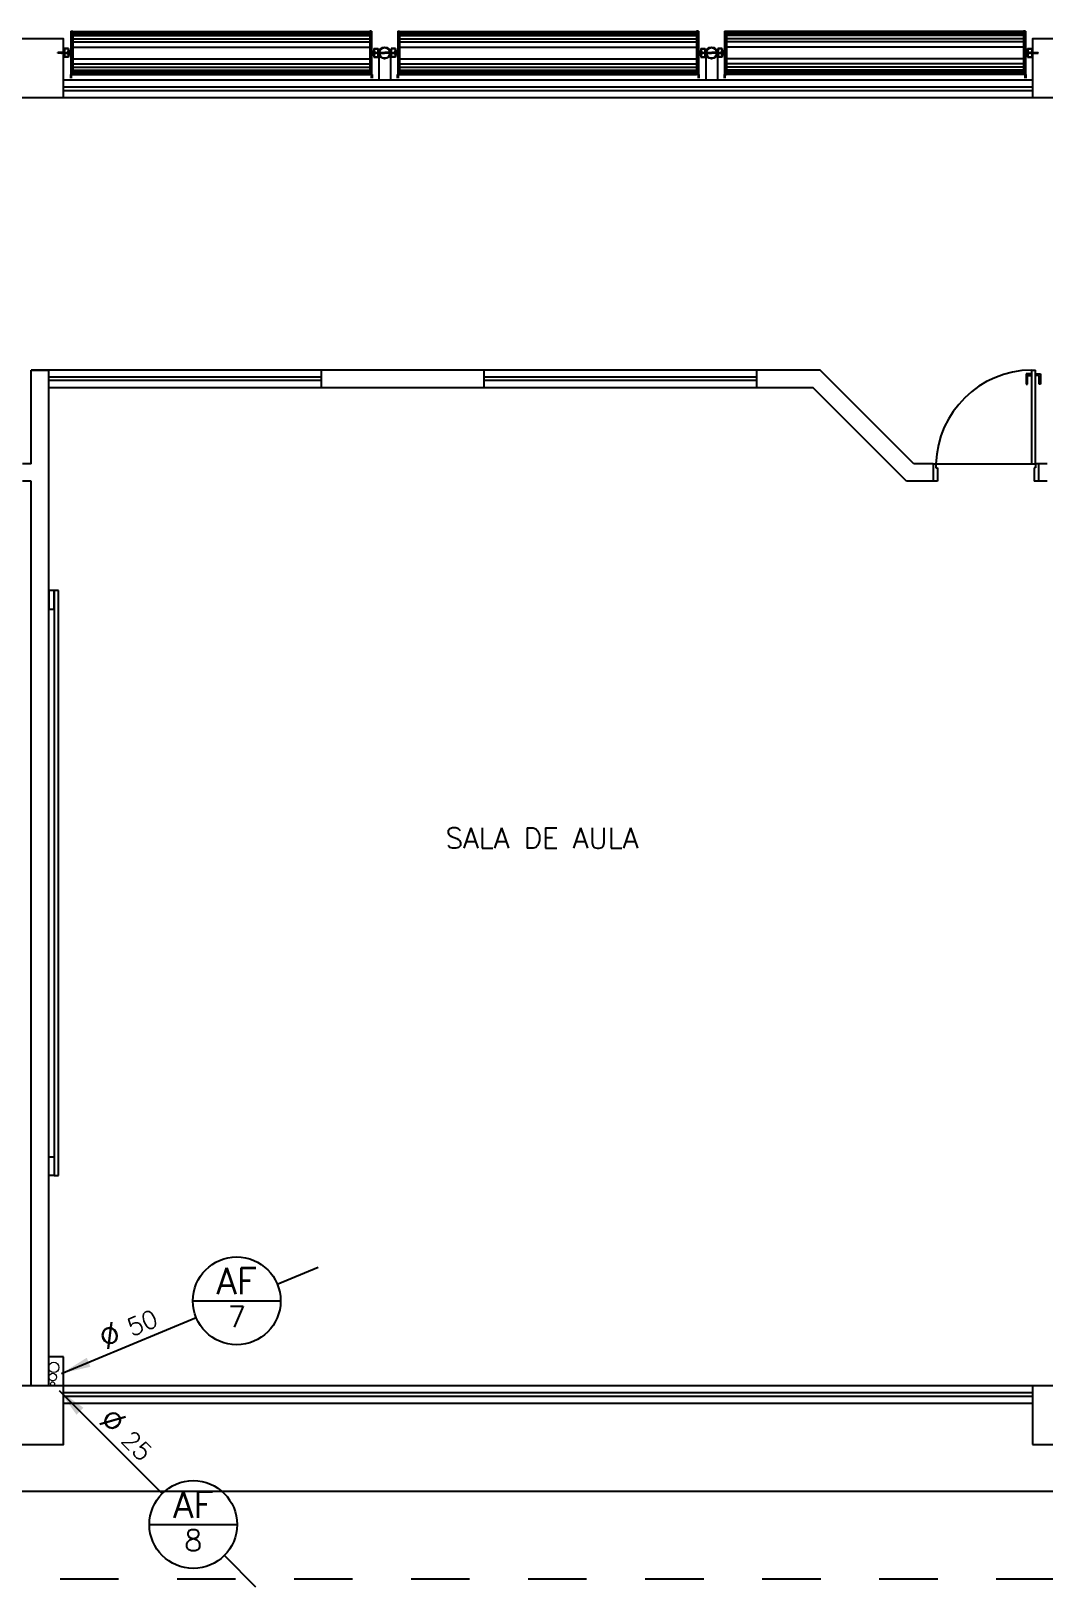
# Model space of a CAD drawing. Header units: millimetres. Extents: x -2485 to 3289, y -257 to 1952.
# Drawn here: x 5.351 to 7.082, y 36.201 to 38.86 of the extents above; entities that cross this region are included whole.
import ezdxf
from ezdxf.enums import TextEntityAlignment as Align

# ---------------------------------------------------------------- set-up
doc = ezdxf.new("R2010")
doc.units = ezdxf.units.MM
doc.header["$LTSCALE"] = 0.3
doc.linetypes.add('CONTINUO', pattern=[0])
doc.linetypes.add('HIDDEN2', pattern=[0.1875, 0.125, -0.0625])
for name, color, linetype in [('PAREDE', 7, 'CONTINUO'), ('PILAR', 2, 'Continuous'), ('PROJEÇÃO', 11, 'HIDDEN2'), ('TEX', 11, 'Continuous'), ('TEXTO', 3, 'Continuous')]:
    doc.layers.add(name, color=color, linetype=linetype)
doc.layers.add('prumada', color=9, linetype='Continuous', lineweight=15)
doc.styles.add('ROMANS', font='romans.shx', dxfattribs={"height": 0.03})

# ---------------------------------------------------------------- blocks, each defined once
blk = doc.blocks.new('N22')
at = {"layer": 'TEX'}
blk.add_line((0.3836, 0.1589), (0.4534, 0.1878), dxfattribs=at)
at = {"layer": 'TEX', "color": 5, "linetype": 'Continuous'}
blk.add_line((0.2393, 0.1302), (0.3893, 0.1302), dxfattribs=at)
at = {"layer": 'TEX', "color": 11}
blk.add_line((0.015, 0.0062), (0.245, 0.1015), dxfattribs=at)
at = {"layer": 'TEX', "color": 5, "linetype": 'Continuous'}
blk.add_circle((0.3143, 0.1302), 0.075, dxfattribs=at)
at = {"layer": 'TEX', "color": 11}
blk.add_solid([(0.0643, 0.0176), (0.058, 0.033), (0.015, 0.0062)], dxfattribs=at)
at = {"layer": 'TEX', "color": 5, "style": 'ROMANS'}
blk.add_text('%%c', height=0.04, rotation=22.5, dxfattribs=at).set_placement((0.0892, 0.0459))
at = {"layer": 'TEX', "color": 9, "linetype": 'Continuous', "style": 'ROMANS'}
for tag, height, p in [('L', 0.045, (0.3143, 0.1415)), ('N', 0.036, (0.3143, 0.0852))]:
    blk.add_attdef(tag, text='', height=height, dxfattribs=at).set_placement(p, align=Align.CENTER)
at = {"layer": 'TEX', "color": 5, "linetype": 'Continuous', "style": 'ROMANS'}
blk.add_attdef('N', (0.1351, 0.0689), '', height=0.03, rotation=22.5, dxfattribs=at)
blk = doc.blocks.new('N315')
at = {"layer": 'TEX', "color": 11}
blk.add_line((0.0115, -0.0115), (0.1875, -0.1875), dxfattribs=at)
at = {"layer": 'TEX', "color": 5, "linetype": 'Continuous'}
blk.add_line((0.1655, -0.2405), (0.3155, -0.2405), dxfattribs=at)
at = {"layer": 'TEX'}
blk.add_line((0.2936, -0.2936), (0.347, -0.347), dxfattribs=at)
at = {"layer": 'TEX', "color": 5, "linetype": 'Continuous'}
blk.add_circle((0.2405, -0.2405), 0.075, dxfattribs=at)
at = {"layer": 'TEX', "color": 11}
blk.add_solid([(0.0409, -0.0527), (0.0527, -0.0409), (0.0115, -0.0115)], dxfattribs=at)
at = {"layer": 'TEX', "color": 5, "style": 'ROMANS'}
blk.add_text('%%c', height=0.04, rotation=315, dxfattribs=at).set_placement((0.0766, -0.0649))
at = {"layer": 'TEX', "color": 5, "linetype": 'Continuous', "style": 'ROMANS'}
blk.add_attdef('N', (0.1153, -0.0984), '', height=0.03, rotation=315, dxfattribs=at)
at = {"layer": 'TEX', "color": 9, "linetype": 'Continuous', "style": 'ROMANS'}
for tag, height, p in [('L', 0.045, (0.2405, -0.2293)), ('N', 0.036, (0.2405, -0.2855))]:
    blk.add_attdef(tag, text='', height=height, dxfattribs=at).set_placement(p, align=Align.CENTER)

msp = doc.modelspace()

# ---------------------------------------------------------------- linework, layer by layer
at = {"layer": 'PAREDE'}
for p, q in [((5.418647, 38.859512), (5.418647, 38.779136)), ((5.418647, 38.859512), (5.421872, 38.859512)), ((5.421872, 38.859512), (5.421872, 38.78509)), ((5.421872, 38.859101), (5.929502, 38.859101)), ((5.421872, 38.857031), (5.929502, 38.857031)), ((5.421872, 38.854388), (5.929502, 38.854388)), ((5.421872, 38.851745), (5.929502, 38.851745)), ((5.421872, 38.84646), (5.929502, 38.84646)), ((5.929502, 38.859512), (5.929502, 38.78509)), ((5.932727, 38.859512), (5.929502, 38.859512)), ((5.932727, 38.859512), (5.932727, 38.779136)), ((5.977247, 38.859512), (5.977247, 38.779136)), ((5.977247, 38.859512), (5.980472, 38.859512)), ((5.980472, 38.859512), (5.980472, 38.78509)), ((5.980472, 38.859101), (6.488102, 38.859101)), ((5.980472, 38.857031), (6.488102, 38.857031)), ((5.980472, 38.854388), (6.488102, 38.854388)), ((5.980472, 38.851745), (6.488102, 38.851745)), ((5.980472, 38.84646), (6.488102, 38.84646)), ((6.488102, 38.859512), (6.488102, 38.78509)), ((6.491327, 38.859512), (6.488102, 38.859512)), ((6.491327, 38.859512), (6.491327, 38.779136)), ((6.535847, 38.859512), (6.535847, 38.779136)), ((6.535847, 38.859512), (6.539072, 38.859512)), ((6.539072, 38.859512), (6.539072, 38.78509)), ((7.046702, 38.859101), (6.539072, 38.859101)), ((7.046702, 38.857031), (6.539072, 38.857031)), ((7.046702, 38.854388), (6.539072, 38.854388)), ((7.046702, 38.851745), (6.539072, 38.851745)), ((7.046702, 38.84646), (6.539072, 38.84646)), ((7.046702, 38.859512), (7.046702, 38.78509)), ((7.049927, 38.859512), (7.046702, 38.859512)), ((7.049927, 38.859512), (7.049927, 38.779136)), ((5.398119, 38.822755), (5.396635, 38.822957)), ((5.396635, 38.821678), (5.396635, 38.822957)), ((5.398119, 38.82188), (5.396635, 38.821678)), ((5.398119, 38.822755), (5.398119, 38.82188)), ((5.403147, 38.822755), (5.398119, 38.822755)), ((5.403147, 38.82188), (5.398119, 38.82188)), ((5.398211, 38.822755), (5.398211, 38.82188)), ((5.406723, 38.822755), (5.40376, 38.822755)), ((5.406723, 38.82188), (5.40376, 38.82188)), ((5.407304, 38.829749), (5.407304, 38.814853)), ((5.414752, 38.829749), (5.407304, 38.829749)), ((5.414256, 38.829253), (5.407801, 38.829253)), ((5.407801, 38.829253), (5.407801, 38.815349)), ((5.407801, 38.82415), (5.408213, 38.82415)), ((5.407801, 38.820459), (5.407801, 38.82415)), ((5.407801, 38.820459), (5.40822, 38.820459)), ((5.408213, 38.820459), (5.408213, 38.82415)), ((5.408213, 38.823289), (5.409069, 38.823289)), ((5.408213, 38.82292), (5.409069, 38.82292)), ((5.408213, 38.821689), (5.409069, 38.821689)), ((5.408213, 38.82132), (5.409069, 38.82132)), ((5.409069, 38.82132), (5.409069, 38.823289)), ((5.409523, 38.822794), (5.409069, 38.821828)), ((5.409069, 38.822674), (5.409332, 38.822673)), ((5.409329, 38.822672), (5.409069, 38.822117)), ((5.409119, 38.821934), (5.409558, 38.821934)), ((5.409329, 38.822672), (5.409523, 38.822794)), ((5.409466, 38.822673), (5.409907, 38.822673)), ((5.409904, 38.822672), (5.409501, 38.821811)), ((5.409501, 38.821811), (5.409694, 38.821934)), ((5.410098, 38.822794), (5.409694, 38.821934)), ((5.409694, 38.821934), (5.410102, 38.821934)), ((5.409904, 38.822672), (5.410098, 38.822794)), ((5.410041, 38.822673), (5.410451, 38.822673)), ((5.410447, 38.82267), (5.410044, 38.82181)), ((5.410044, 38.82181), (5.410237, 38.821933)), ((5.410641, 38.822793), (5.410237, 38.821933)), ((5.410238, 38.821934), (5.410645, 38.821934)), ((5.410447, 38.82267), (5.410641, 38.822793)), ((5.410584, 38.822673), (5.410996, 38.822673)), ((5.41099, 38.822669), (5.410587, 38.821809)), ((5.410587, 38.821809), (5.41078, 38.821932)), ((5.411184, 38.822792), (5.41078, 38.821932)), ((5.410781, 38.821934), (5.411189, 38.821934)), ((5.41099, 38.822669), (5.411184, 38.822792)), ((5.411128, 38.822673), (5.411541, 38.822673)), ((5.411533, 38.822668), (5.41113, 38.821808)), ((5.41113, 38.821808), (5.411323, 38.821931)), ((5.411727, 38.822791), (5.411323, 38.821931)), ((5.411325, 38.821934), (5.411728, 38.821934)), ((5.411533, 38.822668), (5.411727, 38.822791)), ((5.412072, 38.822668), (5.411669, 38.821808)), ((5.411669, 38.821808), (5.411862, 38.821931)), ((5.411671, 38.822673), (5.41208, 38.822673)), ((5.412266, 38.822791), (5.411862, 38.821931)), ((5.411864, 38.821934), (5.412302, 38.821934)), ((5.412072, 38.822668), (5.412266, 38.822791)), ((5.41221, 38.822673), (5.412654, 38.822673)), ((5.412647, 38.822668), (5.412243, 38.821808)), ((5.412243, 38.821808), (5.412437, 38.821931)), ((5.41284, 38.822791), (5.412437, 38.821931)), ((5.412438, 38.821934), (5.413562, 38.821934)), ((5.4125, 38.824038), (5.4125, 38.820565)), ((5.418387, 38.824038), (5.4125, 38.824038)), ((5.418387, 38.820565), (5.4125, 38.820565)), ((5.412647, 38.822668), (5.41284, 38.822791)), ((5.412785, 38.822673), (5.413562, 38.822673)), ((5.413224, 38.824534), (5.413224, 38.820069)), ((5.41496, 38.824534), (5.413224, 38.824534)), ((5.41496, 38.820069), (5.413224, 38.820069)), ((5.413482, 38.821934), (5.413482, 38.822673)), ((5.413562, 38.821934), (5.413562, 38.822673)), ((5.414256, 38.829253), (5.414256, 38.815349)), ((5.414752, 38.829749), (5.414752, 38.814853)), ((5.417441, 38.825402), (5.41496, 38.825402)), ((5.41496, 38.825402), (5.41496, 38.8192)), ((5.417441, 38.8192), (5.41496, 38.8192)), ((5.417441, 38.825402), (5.417441, 38.8192)), ((5.418387, 38.82503), (5.417449, 38.82503)), ((5.417449, 38.82503), (5.417449, 38.819572)), ((5.417449, 38.824906), (5.418387, 38.824906)), ((5.417449, 38.824782), (5.418387, 38.824782)), ((5.417449, 38.824658), (5.418387, 38.824658)), ((5.417449, 38.824534), (5.418387, 38.824534)), ((5.417449, 38.824286), (5.418387, 38.824286)), ((5.417449, 38.824038), (5.418387, 38.824038)), ((5.417449, 38.823542), (5.418387, 38.823542)), ((5.417449, 38.821061), (5.418387, 38.821061)), ((5.417449, 38.820565), (5.418387, 38.820565)), ((5.417449, 38.820317), (5.418387, 38.820317)), ((5.417449, 38.820069), (5.418387, 38.820069)), ((5.417449, 38.819945), (5.418387, 38.819945)), ((5.417449, 38.81982), (5.418387, 38.81982)), ((5.417449, 38.819696), (5.418387, 38.819696)), ((5.418387, 38.819572), (5.417449, 38.819572)), ((5.418387, 38.82503), (5.418387, 38.819572)), ((5.421872, 38.841174), (5.929502, 38.841174)), ((5.421872, 38.832364), (5.929502, 38.832364)), ((5.932987, 38.82503), (5.933925, 38.82503)), ((5.932987, 38.82503), (5.932987, 38.819572)), ((5.933925, 38.824906), (5.932987, 38.824906)), ((5.933925, 38.824782), (5.932987, 38.824782)), ((5.933925, 38.824658), (5.932987, 38.824658)), ((5.933925, 38.824534), (5.932987, 38.824534)), ((5.933925, 38.824286), (5.932987, 38.824286)), ((5.933925, 38.824038), (5.932987, 38.824038)), ((5.932987, 38.824038), (5.938875, 38.824038)), ((5.933925, 38.823542), (5.932987, 38.823542)), ((5.933925, 38.821061), (5.932987, 38.821061)), ((5.933925, 38.820565), (5.932987, 38.820565)), ((5.932987, 38.820565), (5.938875, 38.820565)), ((5.933925, 38.820317), (5.932987, 38.820317)), ((5.933925, 38.820069), (5.932987, 38.820069)), ((5.933925, 38.819945), (5.932987, 38.819945)), ((5.933925, 38.81982), (5.932987, 38.81982)), ((5.933925, 38.819696), (5.932987, 38.819696)), ((5.932987, 38.819572), (5.933925, 38.819572)), ((5.933925, 38.82503), (5.933925, 38.819572)), ((5.933933, 38.825402), (5.936414, 38.825402)), ((5.933933, 38.825402), (5.933933, 38.8192)), ((5.933933, 38.8192), (5.936414, 38.8192)), ((5.936414, 38.825402), (5.936414, 38.8192)), ((5.936414, 38.824534), (5.938151, 38.824534)), ((5.936414, 38.820069), (5.938151, 38.820069)), ((5.936622, 38.829749), (5.936622, 38.814853)), ((5.936622, 38.829749), (5.94407, 38.829749)), ((5.937118, 38.829253), (5.943574, 38.829253)), ((5.937118, 38.829253), (5.937118, 38.815349)), ((5.937812, 38.821934), (5.937812, 38.822673)), ((5.938589, 38.822673), (5.937812, 38.822673)), ((5.938936, 38.821934), (5.937812, 38.821934)), ((5.937893, 38.821934), (5.937893, 38.822673)), ((5.938151, 38.824534), (5.938151, 38.820069)), ((5.938728, 38.822668), (5.938534, 38.822791)), ((5.938534, 38.822791), (5.938938, 38.821931)), ((5.939164, 38.822673), (5.93872, 38.822673)), ((5.938728, 38.822668), (5.939131, 38.821808)), ((5.938875, 38.824038), (5.938875, 38.820565)), ((5.939131, 38.821808), (5.938938, 38.821931)), ((5.939511, 38.821934), (5.939072, 38.821934)), ((5.939302, 38.822668), (5.939109, 38.822791)), ((5.939109, 38.822791), (5.939512, 38.821931)), ((5.939703, 38.822673), (5.939295, 38.822673)), ((5.939302, 38.822668), (5.939706, 38.821808)), ((5.939706, 38.821808), (5.939512, 38.821931)), ((5.94005, 38.821934), (5.939647, 38.821934)), ((5.939648, 38.822791), (5.940051, 38.821931)), ((5.939841, 38.822668), (5.939648, 38.822791)), ((5.940247, 38.822673), (5.939834, 38.822673)), ((5.939841, 38.822668), (5.940245, 38.821808)), ((5.940245, 38.821808), (5.940051, 38.821931)), ((5.940593, 38.821934), (5.940186, 38.821934)), ((5.940191, 38.822792), (5.940594, 38.821932)), ((5.940384, 38.822669), (5.940191, 38.822792)), ((5.94079, 38.822673), (5.940378, 38.822673)), ((5.940384, 38.822669), (5.940788, 38.821809)), ((5.940788, 38.821809), (5.940594, 38.821932)), ((5.941137, 38.821934), (5.940729, 38.821934)), ((5.940734, 38.822793), (5.941137, 38.821933)), ((5.940927, 38.82267), (5.940734, 38.822793)), ((5.941334, 38.822673), (5.940923, 38.822673)), ((5.940927, 38.82267), (5.941331, 38.82181)), ((5.941331, 38.82181), (5.941137, 38.821933)), ((5.94168, 38.821934), (5.941273, 38.821934)), ((5.941277, 38.822794), (5.94168, 38.821934)), ((5.94147, 38.822672), (5.941277, 38.822794)), ((5.941908, 38.822673), (5.941468, 38.822673)), ((5.94147, 38.822672), (5.941874, 38.821811)), ((5.941874, 38.821811), (5.94168, 38.821934)), ((5.942255, 38.821934), (5.941816, 38.821934)), ((5.942045, 38.822672), (5.941852, 38.822794)), ((5.941852, 38.822794), (5.942305, 38.821828)), ((5.942305, 38.822674), (5.942043, 38.822673)), ((5.942045, 38.822672), (5.942305, 38.822117)), ((5.943162, 38.823289), (5.942305, 38.823289)), ((5.942305, 38.82132), (5.942305, 38.823289)), ((5.943162, 38.82292), (5.942305, 38.82292)), ((5.943162, 38.821689), (5.942305, 38.821689)), ((5.943162, 38.82132), (5.942305, 38.82132)), ((5.943574, 38.820459), (5.943154, 38.820459)), ((5.943574, 38.82415), (5.943162, 38.82415)), ((5.943162, 38.820459), (5.943162, 38.82415)), ((5.943574, 38.829253), (5.943574, 38.815349)), ((5.943574, 38.820459), (5.943574, 38.82415)), ((5.94407, 38.829749), (5.94407, 38.814853)), ((5.944651, 38.822755), (5.947614, 38.822755)), ((5.944651, 38.82188), (5.947614, 38.82188)), ((5.944987, 38.822317), (5.944987, 38.776301)), ((5.948228, 38.822755), (5.953256, 38.822755)), ((5.948228, 38.82188), (5.953256, 38.82188)), ((5.953164, 38.822755), (5.953164, 38.82188)), ((5.953256, 38.822755), (5.95474, 38.822957)), ((5.953256, 38.822755), (5.953256, 38.82188)), ((5.953256, 38.82188), (5.95474, 38.821678)), ((5.95474, 38.821678), (5.95474, 38.822957)), ((5.956719, 38.822755), (5.955235, 38.822957)), ((5.955235, 38.821678), (5.955235, 38.822957)), ((5.956719, 38.82188), (5.955235, 38.821678)), ((5.956719, 38.822755), (5.956719, 38.82188)), ((5.961747, 38.822755), (5.956719, 38.822755)), ((5.961747, 38.82188), (5.956719, 38.82188)), ((5.956811, 38.822755), (5.956811, 38.82188)), ((5.965323, 38.822755), (5.96236, 38.822755)), ((5.965323, 38.82188), (5.96236, 38.82188)), ((5.964987, 38.822317), (5.964987, 38.776301)), ((5.965904, 38.829749), (5.965904, 38.814853)), ((5.973352, 38.829749), (5.965904, 38.829749)), ((5.972856, 38.829253), (5.966401, 38.829253)), ((5.966401, 38.829253), (5.966401, 38.815349)), ((5.966401, 38.82415), (5.966813, 38.82415)), ((5.966401, 38.820459), (5.966401, 38.82415)), ((5.966401, 38.820459), (5.96682, 38.820459)), ((5.966813, 38.820459), (5.966813, 38.82415)), ((5.966813, 38.823289), (5.967669, 38.823289)), ((5.966813, 38.82292), (5.967669, 38.82292)), ((5.966813, 38.821689), (5.967669, 38.821689)), ((5.966813, 38.82132), (5.967669, 38.82132)), ((5.967669, 38.82132), (5.967669, 38.823289)), ((5.968123, 38.822794), (5.967669, 38.821828)), ((5.967669, 38.822674), (5.967932, 38.822673)), ((5.967929, 38.822672), (5.967669, 38.822117)), ((5.967719, 38.821934), (5.968158, 38.821934)), ((5.967929, 38.822672), (5.968123, 38.822794)), ((5.968066, 38.822673), (5.968507, 38.822673)), ((5.968504, 38.822672), (5.968101, 38.821811)), ((5.968101, 38.821811), (5.968294, 38.821934)), ((5.968698, 38.822794), (5.968294, 38.821934)), ((5.968294, 38.821934), (5.968702, 38.821934)), ((5.968504, 38.822672), (5.968698, 38.822794)), ((5.968641, 38.822673), (5.969051, 38.822673)), ((5.969047, 38.82267), (5.968644, 38.82181)), ((5.968644, 38.82181), (5.968837, 38.821933)), ((5.969241, 38.822793), (5.968837, 38.821933)), ((5.968838, 38.821934), (5.969245, 38.821934)), ((5.969047, 38.82267), (5.969241, 38.822793)), ((5.969184, 38.822673), (5.969596, 38.822673)), ((5.96959, 38.822669), (5.969187, 38.821809)), ((5.969187, 38.821809), (5.96938, 38.821932)), ((5.969784, 38.822792), (5.96938, 38.821932)), ((5.969381, 38.821934), (5.969789, 38.821934)), ((5.96959, 38.822669), (5.969784, 38.822792)), ((5.969728, 38.822673), (5.970141, 38.822673)), ((5.970133, 38.822668), (5.96973, 38.821808)), ((5.96973, 38.821808), (5.969923, 38.821931)), ((5.970327, 38.822791), (5.969923, 38.821931)), ((5.969925, 38.821934), (5.970328, 38.821934)), ((5.970133, 38.822668), (5.970327, 38.822791)), ((5.970672, 38.822668), (5.970269, 38.821808)), ((5.970269, 38.821808), (5.970462, 38.821931)), ((5.970271, 38.822673), (5.97068, 38.822673)), ((5.970866, 38.822791), (5.970462, 38.821931)), ((5.970464, 38.821934), (5.970902, 38.821934)), ((5.970672, 38.822668), (5.970866, 38.822791)), ((5.97081, 38.822673), (5.971254, 38.822673)), ((5.971247, 38.822668), (5.970843, 38.821808)), ((5.970843, 38.821808), (5.971037, 38.821931)), ((5.97144, 38.822791), (5.971037, 38.821931)), ((5.971038, 38.821934), (5.972162, 38.821934)), ((5.9711, 38.824038), (5.9711, 38.820565)), ((5.976987, 38.824038), (5.9711, 38.824038)), ((5.976987, 38.820565), (5.9711, 38.820565)), ((5.971247, 38.822668), (5.97144, 38.822791)), ((5.971385, 38.822673), (5.972162, 38.822673)), ((5.971824, 38.824534), (5.971824, 38.820069)), ((5.97356, 38.824534), (5.971824, 38.824534)), ((5.97356, 38.820069), (5.971824, 38.820069)), ((5.972082, 38.821934), (5.972082, 38.822673)), ((5.972162, 38.821934), (5.972162, 38.822673)), ((5.972856, 38.829253), (5.972856, 38.815349)), ((5.973352, 38.829749), (5.973352, 38.814853)), ((5.976041, 38.825402), (5.97356, 38.825402)), ((5.97356, 38.825402), (5.97356, 38.8192)), ((5.976041, 38.8192), (5.97356, 38.8192)), ((5.976041, 38.825402), (5.976041, 38.8192)), ((5.976987, 38.82503), (5.976049, 38.82503)), ((5.976049, 38.82503), (5.976049, 38.819572)), ((5.976049, 38.824906), (5.976987, 38.824906)), ((5.976049, 38.824782), (5.976987, 38.824782)), ((5.976049, 38.824658), (5.976987, 38.824658)), ((5.976049, 38.824534), (5.976987, 38.824534)), ((5.976049, 38.824286), (5.976987, 38.824286)), ((5.976049, 38.824038), (5.976987, 38.824038)), ((5.976049, 38.823542), (5.976987, 38.823542)), ((5.976049, 38.821061), (5.976987, 38.821061)), ((5.976049, 38.820565), (5.976987, 38.820565)), ((5.976049, 38.820317), (5.976987, 38.820317)), ((5.976049, 38.820069), (5.976987, 38.820069)), ((5.976049, 38.819945), (5.976987, 38.819945)), ((5.976049, 38.81982), (5.976987, 38.81982)), ((5.976049, 38.819696), (5.976987, 38.819696)), ((5.976987, 38.819572), (5.976049, 38.819572)), ((5.976987, 38.82503), (5.976987, 38.819572)), ((5.980472, 38.841174), (6.488102, 38.841174)), ((5.980472, 38.832364), (6.488102, 38.832364)), ((6.491587, 38.82503), (6.492525, 38.82503)), ((6.491587, 38.82503), (6.491587, 38.819572)), ((6.492525, 38.824906), (6.491587, 38.824906)), ((6.492525, 38.824782), (6.491587, 38.824782)), ((6.492525, 38.824658), (6.491587, 38.824658)), ((6.492525, 38.824534), (6.491587, 38.824534)), ((6.492525, 38.824286), (6.491587, 38.824286)), ((6.492525, 38.824038), (6.491587, 38.824038)), ((6.491587, 38.824038), (6.497475, 38.824038)), ((6.492525, 38.823542), (6.491587, 38.823542)), ((6.492525, 38.821061), (6.491587, 38.821061)), ((6.492525, 38.820565), (6.491587, 38.820565)), ((6.491587, 38.820565), (6.497475, 38.820565)), ((6.492525, 38.820317), (6.491587, 38.820317)), ((6.492525, 38.820069), (6.491587, 38.820069)), ((6.492525, 38.819945), (6.491587, 38.819945)), ((6.492525, 38.81982), (6.491587, 38.81982)), ((6.492525, 38.819696), (6.491587, 38.819696)), ((6.491587, 38.819572), (6.492525, 38.819572)), ((6.492525, 38.82503), (6.492525, 38.819572)), ((6.492533, 38.825402), (6.495014, 38.825402)), ((6.492533, 38.825402), (6.492533, 38.8192)), ((6.492533, 38.8192), (6.495014, 38.8192)), ((6.495014, 38.825402), (6.495014, 38.8192)), ((6.495014, 38.824534), (6.496751, 38.824534)), ((6.495014, 38.820069), (6.496751, 38.820069)), ((6.495222, 38.829749), (6.495222, 38.814853)), ((6.495222, 38.829749), (6.50267, 38.829749)), ((6.495718, 38.829253), (6.502174, 38.829253)), ((6.495718, 38.829253), (6.495718, 38.815349)), ((6.496412, 38.821934), (6.496412, 38.822673)), ((6.497189, 38.822673), (6.496412, 38.822673)), ((6.497536, 38.821934), (6.496412, 38.821934)), ((6.496493, 38.821934), (6.496493, 38.822673)), ((6.496751, 38.824534), (6.496751, 38.820069)), ((6.497328, 38.822668), (6.497134, 38.822791)), ((6.497134, 38.822791), (6.497538, 38.821931)), ((6.497764, 38.822673), (6.49732, 38.822673)), ((6.497328, 38.822668), (6.497731, 38.821808)), ((6.497475, 38.824038), (6.497475, 38.820565)), ((6.497731, 38.821808), (6.497538, 38.821931)), ((6.498111, 38.821934), (6.497672, 38.821934)), ((6.497902, 38.822668), (6.497709, 38.822791)), ((6.497709, 38.822791), (6.498112, 38.821931)), ((6.498303, 38.822673), (6.497895, 38.822673)), ((6.497902, 38.822668), (6.498306, 38.821808)), ((6.498306, 38.821808), (6.498112, 38.821931)), ((6.49865, 38.821934), (6.498247, 38.821934)), ((6.498248, 38.822791), (6.498651, 38.821931)), ((6.498441, 38.822668), (6.498248, 38.822791)), ((6.498847, 38.822673), (6.498434, 38.822673)), ((6.498441, 38.822668), (6.498845, 38.821808)), ((6.498845, 38.821808), (6.498651, 38.821931)), ((6.499193, 38.821934), (6.498786, 38.821934)), ((6.498791, 38.822792), (6.499194, 38.821932)), ((6.498984, 38.822669), (6.498791, 38.822792)), ((6.49939, 38.822673), (6.498978, 38.822673)), ((6.498984, 38.822669), (6.499388, 38.821809)), ((6.499388, 38.821809), (6.499194, 38.821932)), ((6.499737, 38.821934), (6.499329, 38.821934)), ((6.499334, 38.822793), (6.499737, 38.821933)), ((6.499527, 38.82267), (6.499334, 38.822793)), ((6.499934, 38.822673), (6.499523, 38.822673)), ((6.499527, 38.82267), (6.499931, 38.82181)), ((6.499931, 38.82181), (6.499737, 38.821933)), ((6.50028, 38.821934), (6.499873, 38.821934)), ((6.499877, 38.822794), (6.50028, 38.821934)), ((6.50007, 38.822672), (6.499877, 38.822794)), ((6.500508, 38.822673), (6.500068, 38.822673)), ((6.50007, 38.822672), (6.500474, 38.821811)), ((6.500474, 38.821811), (6.50028, 38.821934)), ((6.500855, 38.821934), (6.500416, 38.821934)), ((6.500645, 38.822672), (6.500452, 38.822794)), ((6.500452, 38.822794), (6.500905, 38.821828)), ((6.500905, 38.822674), (6.500643, 38.822673)), ((6.500645, 38.822672), (6.500905, 38.822117)), ((6.501762, 38.823289), (6.500905, 38.823289)), ((6.500905, 38.82132), (6.500905, 38.823289)), ((6.501762, 38.82292), (6.500905, 38.82292)), ((6.501762, 38.821689), (6.500905, 38.821689)), ((6.501762, 38.82132), (6.500905, 38.82132)), ((6.502174, 38.820459), (6.501754, 38.820459)), ((6.502174, 38.82415), (6.501762, 38.82415)), ((6.501762, 38.820459), (6.501762, 38.82415)), ((6.502174, 38.829253), (6.502174, 38.815349)), ((6.502174, 38.820459), (6.502174, 38.82415)), ((6.50267, 38.829749), (6.50267, 38.814853)), ((6.503251, 38.822755), (6.506214, 38.822755)), ((6.503251, 38.82188), (6.506214, 38.82188)), ((6.503587, 38.822317), (6.503587, 38.776301)), ((6.506828, 38.822755), (6.511856, 38.822755)), ((6.506828, 38.82188), (6.511856, 38.82188)), ((6.511764, 38.822755), (6.511764, 38.82188)), ((6.511856, 38.822755), (6.51334, 38.822957)), ((6.511856, 38.822755), (6.511856, 38.82188)), ((6.511856, 38.82188), (6.51334, 38.821678)), ((6.51334, 38.821678), (6.51334, 38.822957)), ((6.515319, 38.822755), (6.513835, 38.822957)), ((6.513835, 38.821678), (6.513835, 38.822957)), ((6.515319, 38.82188), (6.513835, 38.821678)), ((6.515319, 38.822755), (6.515319, 38.82188)), ((6.520347, 38.822755), (6.515319, 38.822755)), ((6.520347, 38.82188), (6.515319, 38.82188)), ((6.515411, 38.822755), (6.515411, 38.82188)), ((6.523923, 38.822755), (6.52096, 38.822755)), ((6.523923, 38.82188), (6.52096, 38.82188)), ((6.523587, 38.822317), (6.523587, 38.776301)), ((6.524504, 38.829749), (6.524504, 38.814853)), ((6.531952, 38.829749), (6.524504, 38.829749)), ((6.531456, 38.829253), (6.525001, 38.829253)), ((6.525001, 38.829253), (6.525001, 38.815349)), ((6.525001, 38.82415), (6.525413, 38.82415)), ((6.525001, 38.820459), (6.525001, 38.82415)), ((6.525001, 38.820459), (6.52542, 38.820459)), ((6.525413, 38.820459), (6.525413, 38.82415)), ((6.525413, 38.823289), (6.526269, 38.823289)), ((6.525413, 38.82292), (6.526269, 38.82292)), ((6.525413, 38.821689), (6.526269, 38.821689)), ((6.525413, 38.82132), (6.526269, 38.82132)), ((6.526269, 38.82132), (6.526269, 38.823289)), ((6.526723, 38.822794), (6.526269, 38.821828)), ((6.526269, 38.822674), (6.526532, 38.822673)), ((6.526529, 38.822672), (6.526269, 38.822117)), ((6.526319, 38.821934), (6.526758, 38.821934)), ((6.526529, 38.822672), (6.526723, 38.822794)), ((6.526666, 38.822673), (6.527107, 38.822673)), ((6.527104, 38.822672), (6.526701, 38.821811)), ((6.526701, 38.821811), (6.526894, 38.821934)), ((6.527298, 38.822794), (6.526894, 38.821934)), ((6.526894, 38.821934), (6.527302, 38.821934)), ((6.527104, 38.822672), (6.527298, 38.822794)), ((6.527241, 38.822673), (6.527651, 38.822673)), ((6.527647, 38.82267), (6.527244, 38.82181)), ((6.527244, 38.82181), (6.527437, 38.821933)), ((6.527841, 38.822793), (6.527437, 38.821933)), ((6.527438, 38.821934), (6.527845, 38.821934)), ((6.527647, 38.82267), (6.527841, 38.822793)), ((6.527784, 38.822673), (6.528196, 38.822673)), ((6.52819, 38.822669), (6.527787, 38.821809)), ((6.527787, 38.821809), (6.52798, 38.821932)), ((6.528384, 38.822792), (6.52798, 38.821932)), ((6.527981, 38.821934), (6.528389, 38.821934)), ((6.52819, 38.822669), (6.528384, 38.822792)), ((6.528328, 38.822673), (6.528741, 38.822673)), ((6.528733, 38.822668), (6.52833, 38.821808)), ((6.52833, 38.821808), (6.528523, 38.821931)), ((6.528927, 38.822791), (6.528523, 38.821931)), ((6.528525, 38.821934), (6.528928, 38.821934)), ((6.528733, 38.822668), (6.528927, 38.822791)), ((6.529272, 38.822668), (6.528869, 38.821808)), ((6.528869, 38.821808), (6.529062, 38.821931)), ((6.528871, 38.822673), (6.52928, 38.822673)), ((6.529466, 38.822791), (6.529062, 38.821931)), ((6.529064, 38.821934), (6.529502, 38.821934)), ((6.529272, 38.822668), (6.529466, 38.822791)), ((6.52941, 38.822673), (6.529854, 38.822673)), ((6.529847, 38.822668), (6.529443, 38.821808)), ((6.529443, 38.821808), (6.529637, 38.821931)), ((6.53004, 38.822791), (6.529637, 38.821931)), ((6.529638, 38.821934), (6.530762, 38.821934)), ((6.5297, 38.824038), (6.5297, 38.820565)), ((6.535587, 38.824038), (6.5297, 38.824038)), ((6.535587, 38.820565), (6.5297, 38.820565)), ((6.529847, 38.822668), (6.53004, 38.822791)), ((6.529985, 38.822673), (6.530762, 38.822673)), ((6.530424, 38.824534), (6.530424, 38.820069)), ((6.53216, 38.824534), (6.530424, 38.824534)), ((6.53216, 38.820069), (6.530424, 38.820069)), ((6.530682, 38.821934), (6.530682, 38.822673)), ((6.530762, 38.821934), (6.530762, 38.822673)), ((6.531456, 38.829253), (6.531456, 38.815349)), ((6.531952, 38.829749), (6.531952, 38.814853)), ((6.534641, 38.825402), (6.53216, 38.825402)), ((6.53216, 38.825402), (6.53216, 38.8192)), ((6.534641, 38.8192), (6.53216, 38.8192)), ((6.534641, 38.825402), (6.534641, 38.8192)), ((6.535587, 38.82503), (6.534649, 38.82503)), ((6.534649, 38.82503), (6.534649, 38.819572)), ((6.534649, 38.824906), (6.535587, 38.824906)), ((6.534649, 38.824782), (6.535587, 38.824782)), ((6.534649, 38.824658), (6.535587, 38.824658)), ((6.534649, 38.824534), (6.535587, 38.824534)), ((6.534649, 38.824286), (6.535587, 38.824286)), ((6.534649, 38.824038), (6.535587, 38.824038)), ((6.534649, 38.823542), (6.535587, 38.823542)), ((6.534649, 38.821061), (6.535587, 38.821061)), ((6.534649, 38.820565), (6.535587, 38.820565)), ((6.534649, 38.820317), (6.535587, 38.820317)), ((6.534649, 38.820069), (6.535587, 38.820069)), ((6.534649, 38.819945), (6.535587, 38.819945)), ((6.534649, 38.81982), (6.535587, 38.81982)), ((6.534649, 38.819696), (6.535587, 38.819696)), ((6.535587, 38.819572), (6.534649, 38.819572)), ((6.535587, 38.82503), (6.535587, 38.819572)), ((7.046702, 38.841174), (6.539072, 38.841174)), ((7.046702, 38.832364), (6.539072, 38.832364)), ((7.050187, 38.82503), (7.051125, 38.82503)), ((7.050187, 38.82503), (7.050187, 38.819572)), ((7.051125, 38.824906), (7.050187, 38.824906)), ((7.051125, 38.824782), (7.050187, 38.824782)), ((7.051125, 38.824658), (7.050187, 38.824658)), ((7.051125, 38.824534), (7.050187, 38.824534)), ((7.051125, 38.824286), (7.050187, 38.824286)), ((7.051125, 38.824038), (7.050187, 38.824038)), ((7.050187, 38.824038), (7.056075, 38.824038)), ((7.051125, 38.823542), (7.050187, 38.823542)), ((7.051125, 38.821061), (7.050187, 38.821061)), ((7.051125, 38.820565), (7.050187, 38.820565)), ((7.050187, 38.820565), (7.056075, 38.820565)), ((7.051125, 38.820317), (7.050187, 38.820317)), ((7.051125, 38.820069), (7.050187, 38.820069)), ((7.051125, 38.819945), (7.050187, 38.819945)), ((7.051125, 38.81982), (7.050187, 38.81982)), ((7.051125, 38.819696), (7.050187, 38.819696)), ((7.050187, 38.819572), (7.051125, 38.819572)), ((7.051125, 38.82503), (7.051125, 38.819572)), ((7.051133, 38.825402), (7.053614, 38.825402)), ((7.051133, 38.825402), (7.051133, 38.8192)), ((7.051133, 38.8192), (7.053614, 38.8192)), ((7.053614, 38.825402), (7.053614, 38.8192)), ((7.053614, 38.824534), (7.055351, 38.824534)), ((7.053614, 38.820069), (7.055351, 38.820069)), ((7.053822, 38.829749), (7.053822, 38.814853)), ((7.053822, 38.829749), (7.06127, 38.829749)), ((7.054318, 38.829253), (7.060774, 38.829253)), ((7.054318, 38.829253), (7.054318, 38.815349)), ((7.055012, 38.821934), (7.055012, 38.822673)), ((7.055789, 38.822673), (7.055012, 38.822673)), ((7.056136, 38.821934), (7.055012, 38.821934)), ((7.055093, 38.821934), (7.055093, 38.822673)), ((7.055351, 38.824534), (7.055351, 38.820069)), ((7.055928, 38.822668), (7.055734, 38.822791)), ((7.055734, 38.822791), (7.056138, 38.821931)), ((7.056364, 38.822673), (7.05592, 38.822673)), ((7.055928, 38.822668), (7.056331, 38.821808)), ((7.056075, 38.824038), (7.056075, 38.820565)), ((7.056331, 38.821808), (7.056138, 38.821931)), ((7.056711, 38.821934), (7.056272, 38.821934)), ((7.056502, 38.822668), (7.056309, 38.822791)), ((7.056309, 38.822791), (7.056712, 38.821931)), ((7.056903, 38.822673), (7.056495, 38.822673)), ((7.056502, 38.822668), (7.056906, 38.821808)), ((7.056906, 38.821808), (7.056712, 38.821931)), ((7.05725, 38.821934), (7.056847, 38.821934)), ((7.056848, 38.822791), (7.057251, 38.821931)), ((7.057041, 38.822668), (7.056848, 38.822791)), ((7.057447, 38.822673), (7.057034, 38.822673)), ((7.057041, 38.822668), (7.057445, 38.821808)), ((7.057445, 38.821808), (7.057251, 38.821931)), ((7.057793, 38.821934), (7.057386, 38.821934)), ((7.057391, 38.822792), (7.057794, 38.821932)), ((7.057584, 38.822669), (7.057391, 38.822792)), ((7.05799, 38.822673), (7.057578, 38.822673)), ((7.057584, 38.822669), (7.057988, 38.821809)), ((7.057988, 38.821809), (7.057794, 38.821932)), ((7.058337, 38.821934), (7.057929, 38.821934)), ((7.057934, 38.822793), (7.058337, 38.821933)), ((7.058127, 38.82267), (7.057934, 38.822793)), ((7.058534, 38.822673), (7.058123, 38.822673)), ((7.058127, 38.82267), (7.058531, 38.82181)), ((7.058531, 38.82181), (7.058337, 38.821933)), ((7.05888, 38.821934), (7.058473, 38.821934)), ((7.058477, 38.822794), (7.05888, 38.821934)), ((7.05867, 38.822672), (7.058477, 38.822794)), ((7.059108, 38.822673), (7.058668, 38.822673)), ((7.05867, 38.822672), (7.059074, 38.821811)), ((7.059074, 38.821811), (7.05888, 38.821934)), ((7.059455, 38.821934), (7.059016, 38.821934)), ((7.059245, 38.822672), (7.059052, 38.822794)), ((7.059052, 38.822794), (7.059505, 38.821828)), ((7.059505, 38.822674), (7.059243, 38.822673)), ((7.059245, 38.822672), (7.059505, 38.822117)), ((7.060362, 38.823289), (7.059505, 38.823289)), ((7.059505, 38.82132), (7.059505, 38.823289)), ((7.060362, 38.82292), (7.059505, 38.82292)), ((7.060362, 38.821689), (7.059505, 38.821689)), ((7.060362, 38.82132), (7.059505, 38.82132)), ((7.060774, 38.820459), (7.060354, 38.820459)), ((7.060774, 38.82415), (7.060362, 38.82415)), ((7.060362, 38.820459), (7.060362, 38.82415)), ((7.060774, 38.829253), (7.060774, 38.815349)), ((7.060774, 38.820459), (7.060774, 38.82415)), ((7.06127, 38.829749), (7.06127, 38.814853)), ((7.061851, 38.822755), (7.064814, 38.822755)), ((7.061851, 38.82188), (7.064814, 38.82188)), ((7.065428, 38.822755), (7.070456, 38.822755)), ((7.065428, 38.82188), (7.070456, 38.82188)), ((7.070364, 38.822755), (7.070364, 38.82188)), ((7.070456, 38.822755), (7.07194, 38.822957)), ((7.070456, 38.822755), (7.070456, 38.82188)), ((7.070456, 38.82188), (7.07194, 38.821678)), ((7.07194, 38.821678), (7.07194, 38.822957)), ((5.414752, 38.814853), (5.407304, 38.814853)), ((5.414256, 38.815349), (5.407801, 38.815349)), ((5.419392, 38.804936), (5.418647, 38.804936)), ((5.419392, 38.804936), (5.419392, 38.779136)), ((5.421872, 38.812238), (5.929502, 38.812238)), ((5.421872, 38.803429), (5.929502, 38.803429)), ((5.421872, 38.798143), (5.929502, 38.798143)), ((5.421872, 38.792857), (5.929502, 38.792857)), ((5.421872, 38.790214), (5.929502, 38.790214)), ((5.931983, 38.804936), (5.931983, 38.779136)), ((5.936622, 38.814853), (5.94407, 38.814853)), ((5.937118, 38.815349), (5.943574, 38.815349)), ((5.973352, 38.814853), (5.965904, 38.814853)), ((5.972856, 38.815349), (5.966401, 38.815349)), ((5.977992, 38.804936), (5.977247, 38.804936)), ((5.977992, 38.804936), (5.977992, 38.779136)), ((5.980472, 38.812238), (6.488102, 38.812238)), ((5.980472, 38.803429), (6.488102, 38.803429)), ((5.980472, 38.798143), (6.488102, 38.798143)), ((5.980472, 38.792857), (6.488102, 38.792857)), ((5.980472, 38.790214), (6.488102, 38.790214)), ((6.490583, 38.804936), (6.491327, 38.804936)), ((6.490583, 38.804936), (6.490583, 38.779136)), ((6.495222, 38.814853), (6.50267, 38.814853)), ((6.495718, 38.815349), (6.502174, 38.815349)), ((6.531952, 38.814853), (6.524504, 38.814853)), ((6.531456, 38.815349), (6.525001, 38.815349)), ((6.536592, 38.804936), (6.535847, 38.804936)), ((6.536592, 38.804936), (6.536592, 38.779136)), ((7.046702, 38.812238), (6.539072, 38.812238)), ((7.046702, 38.803429), (6.539072, 38.803429)), ((7.046702, 38.798143), (6.539072, 38.798143)), ((7.046702, 38.792857), (6.539072, 38.792857)), ((7.046702, 38.790214), (6.539072, 38.790214)), ((7.049183, 38.804936), (7.049927, 38.804936)), ((7.049183, 38.804936), (7.049183, 38.779136)), ((7.053822, 38.814853), (7.06127, 38.814853)), ((7.054318, 38.815349), (7.060774, 38.815349)), ((5.406187, 38.776301), (7.062187, 38.776301)), ((5.406187, 38.764301), (7.062187, 38.764301)), ((5.417903, 38.78509), (5.417903, 38.779136)), ((5.418647, 38.78509), (5.417903, 38.78509)), ((5.418647, 38.78509), (5.421872, 38.78509)), ((5.421872, 38.787571), (5.929502, 38.787571)), ((5.421872, 38.785487), (5.929502, 38.785487)), ((5.932727, 38.78509), (5.929502, 38.78509)), ((5.932727, 38.78509), (5.933471, 38.78509)), ((5.933471, 38.78509), (5.933471, 38.779136)), ((5.976503, 38.78509), (5.976503, 38.779136)), ((5.977247, 38.78509), (5.976503, 38.78509)), ((5.977247, 38.78509), (5.980472, 38.78509)), ((5.980472, 38.787571), (6.488102, 38.787571)), ((5.980472, 38.785487), (6.488102, 38.785487)), ((6.491327, 38.78509), (6.488102, 38.78509)), ((6.491327, 38.78509), (6.492071, 38.78509)), ((6.492071, 38.78509), (6.492071, 38.779136)), ((6.535103, 38.78509), (6.535103, 38.779136)), ((6.535847, 38.78509), (6.535103, 38.78509)), ((6.535847, 38.78509), (6.539072, 38.78509)), ((7.046702, 38.787571), (6.539072, 38.787571)), ((7.046702, 38.785487), (6.539072, 38.785487)), ((7.049927, 38.78509), (7.046702, 38.78509)), ((7.049927, 38.78509), (7.050671, 38.78509)), ((7.050671, 38.78509), (7.050671, 38.779136)), ((5.406187, 38.758301), (7.062187, 38.758301)), ((5.406187, 38.746301), (7.062187, 38.746301)), ((5.351187, 38.280301), (5.381187, 38.280301)), ((5.381187, 38.280301), (5.351187, 38.280301)), ((5.351187, 38.120301), (5.351187, 38.280301)), ((5.351187, 38.280301), (5.381187, 38.280301)), ((5.351187, 38.120301), (5.351187, 38.280301)), ((5.381187, 36.544301), (5.381187, 38.280301)), ((6.699187, 38.280301), (5.381187, 38.280301)), ((5.847187, 38.268301), (5.381187, 38.268301)), ((5.847187, 38.262301), (5.381187, 38.262301)), ((5.847187, 38.250301), (5.847187, 38.280301)), ((6.125187, 38.250301), (6.125187, 38.280301)), ((6.591187, 38.268301), (6.125187, 38.268301)), ((6.591187, 38.262301), (6.125187, 38.262301)), ((6.591187, 38.250301), (6.591187, 38.280301)), ((6.859187, 38.120301), (6.699187, 38.280301)), ((7.060187, 38.273719), (7.051437, 38.273719)), ((7.051437, 38.273719), (7.051437, 38.256219)), ((7.053625, 38.256219), (7.053625, 38.270919)), ((7.053625, 38.270919), (7.060187, 38.270919)), ((7.060187, 38.280301), (7.060187, 38.120301)), ((7.060187, 38.280301), (7.067187, 38.280301)), ((7.067187, 38.120301), (7.067187, 38.280301)), ((7.067187, 38.273719), (7.075937, 38.273719)), ((7.07375, 38.270919), (7.067187, 38.270919)), ((7.07375, 38.256219), (7.07375, 38.270919)), ((7.075937, 38.273719), (7.075937, 38.256219)), ((5.351187, 38.120301), (5.351187, 38.253301)), ((5.351187, 38.120301), (5.351187, 38.250301)), ((5.351187, 38.120301), (5.351187, 38.250301)), ((5.381187, 38.250301), (6.686761, 38.250301)), ((6.846761, 38.090301), (6.686761, 38.250301)), ((7.051437, 38.256219), (7.053625, 38.256219)), ((7.075937, 38.256219), (7.07375, 38.256219)), ((5.351187, 38.120301), (5.336187, 38.120301)), ((6.892187, 38.120301), (6.859187, 38.120301)), ((6.892187, 38.120301), (6.892187, 38.090301)), ((6.892187, 38.120301), (6.897187, 38.120301)), ((6.897187, 38.120301), (6.897187, 38.113301)), ((6.897187, 38.120301), (7.060187, 38.120301)), ((6.897187, 38.113301), (6.899687, 38.113301)), ((6.899687, 38.113301), (6.899687, 38.090301)), ((7.060187, 38.120301), (7.067187, 38.120301)), ((7.067187, 38.113301), (7.064687, 38.113301)), ((7.064687, 38.113301), (7.064687, 38.090301)), ((7.072187, 38.120301), (7.067187, 38.120301)), ((7.067187, 38.120301), (7.067187, 38.113301)), ((7.087187, 38.120301), (7.072187, 38.120301)), ((7.072187, 38.120301), (7.072187, 38.090301)), ((5.351187, 38.090301), (5.336187, 38.090301)), ((5.351187, 36.544301), (5.351187, 38.090301)), ((6.892187, 38.090301), (6.846761, 38.090301)), ((6.899687, 38.090301), (6.892187, 38.090301)), ((7.072187, 38.090301), (7.064687, 38.090301)), ((7.087187, 38.090301), (7.072187, 38.090301)), ((5.390482, 37.90369), (5.381187, 37.90369)), ((5.381187, 37.90369), (5.381187, 37.871591)), ((5.397482, 37.90369), (5.390482, 37.90369)), ((5.390482, 37.90369), (5.390482, 36.90369)), ((5.390482, 37.871591), (5.390482, 37.90369)), ((5.397482, 36.90369), (5.397482, 37.90369)), ((5.381187, 37.871591), (5.390482, 37.871591)), ((5.381187, 36.90369), (5.381187, 36.935789)), ((5.381187, 36.935789), (5.390482, 36.935789)), ((5.390482, 36.935789), (5.390482, 36.90369)), ((5.390482, 36.90369), (5.381187, 36.90369)), ((5.390482, 36.90369), (5.397482, 36.90369)), ((5.406187, 36.594118), (5.381187, 36.594118)), ((5.406187, 36.544301), (5.406187, 36.594118)), ((7.062187, 36.544301), (5.406187, 36.544301)), ((7.062187, 36.532301), (5.406187, 36.532301)), ((7.062187, 36.526301), (5.406187, 36.526301)), ((7.062187, 36.514301), (5.406187, 36.514301)), ((3.670187, 36.364296), (12.270187, 36.364301))]:
    msp.add_line(p, q, dxfattribs=at)
for centre, radius in [((5.954987, 38.822317), 0.01), ((5.954987, 38.822317), 0.009), ((6.513587, 38.822317), 0.01), ((6.513587, 38.822317), 0.01), ((6.513587, 38.822317), 0.009)]:
    msp.add_circle(centre, radius, dxfattribs=at)
for centre, radius, start, end in [((5.403162, 38.822123), 0.000244, 114.587816, 266.350102), ((5.402952, 38.822581), 0.000261, 294.587816, 41.785808), ((5.403955, 38.822581), 0.000261, 138.214192, 245.412184), ((5.403745, 38.822123), 0.000244, 273.649898, 65.412184), ((5.408885, 38.823104), 0.000185, 271.525508, 88.474492), ((5.407926, 38.822304), 0.001143, 327.45179, 32.54821), ((5.408887, 38.821505), 0.000185, 270.926586, 89.073414), ((5.942488, 38.821505), 0.000185, 90.926586, 269.073414), ((5.94249, 38.823104), 0.000185, 91.525508, 268.474492), ((5.943448, 38.822304), 0.001143, 147.45179, 212.54821), ((5.94763, 38.822123), 0.000244, 114.587816, 266.350102), ((5.94742, 38.822581), 0.000261, 294.587816, 41.785808), ((5.948422, 38.822581), 0.000261, 138.214192, 245.412184), ((5.948212, 38.822123), 0.000244, 273.649898, 65.412184), ((5.961762, 38.822123), 0.000244, 114.587816, 266.350102), ((5.961552, 38.822581), 0.000261, 294.587816, 41.785808), ((5.962555, 38.822581), 0.000261, 138.214192, 245.412184), ((5.962345, 38.822123), 0.000244, 273.649898, 65.412184), ((5.967485, 38.823104), 0.000185, 271.525508, 88.474492), ((5.966526, 38.822304), 0.001143, 327.45179, 32.54821), ((5.967487, 38.821505), 0.000185, 270.926586, 89.073414), ((6.501088, 38.821505), 0.000185, 90.926586, 269.073414), ((6.50109, 38.823104), 0.000185, 91.525508, 268.474492), ((6.502048, 38.822304), 0.001143, 147.45179, 212.54821), ((6.50623, 38.822123), 0.000244, 114.587816, 266.350102), ((6.50602, 38.822581), 0.000261, 294.587816, 41.785808), ((6.507022, 38.822581), 0.000261, 138.214192, 245.412184), ((6.506812, 38.822123), 0.000244, 273.649898, 65.412184), ((6.520362, 38.822123), 0.000244, 114.587816, 266.350102), ((6.520152, 38.822581), 0.000261, 294.587816, 41.785808), ((6.521155, 38.822581), 0.000261, 138.214192, 245.412184), ((6.520945, 38.822123), 0.000244, 273.649898, 65.412184), ((6.526085, 38.823104), 0.000185, 271.525508, 88.474492), ((6.525126, 38.822304), 0.001143, 327.45179, 32.54821), ((6.526087, 38.821505), 0.000185, 270.926586, 89.073414), ((7.059688, 38.821505), 0.000185, 90.926586, 269.073414), ((7.05969, 38.823104), 0.000185, 91.525508, 268.474492), ((7.060648, 38.822304), 0.001143, 147.45179, 212.54821), ((7.06483, 38.822123), 0.000244, 114.587816, 266.350102), ((7.06462, 38.822581), 0.000261, 294.587816, 41.785808), ((7.065622, 38.822581), 0.000261, 138.214192, 245.412184), ((7.065412, 38.822123), 0.000244, 273.649898, 65.412184), ((7.062217, 38.115205), 0.165108, 90.704342, 178.231371)]:
    msp.add_arc(centre, radius, start, end, dxfattribs=at)
at = {"layer": 'PILAR'}
for points in [[(5.326187, 38.746301), (5.406187, 38.746301), (5.406187, 38.846301), (5.326187, 38.846301)], [(7.062187, 38.746301), (7.142187, 38.746301), (7.142187, 38.846301), (7.062187, 38.846301)], [(5.326187, 36.444301), (5.406187, 36.444301), (5.406187, 36.544301), (5.326187, 36.544301)], [(7.062187, 36.444301), (7.142187, 36.444301), (7.142187, 36.544301), (7.062187, 36.544301)]]:
    msp.add_lwpolyline(points, close=True, dxfattribs=at)
at = {"layer": 'PROJEÇÃO'}
msp.add_line((12.500187, 36.214301), (3.645187, 36.214301), dxfattribs=at)
at = {"layer": 'prumada'}
for centre, radius in [((5.389406, 36.575986), 0.00883), ((5.387892, 36.559472), 0.00645), ((5.387427, 36.547935), 0.0034)]:
    msp.add_circle(centre, radius, dxfattribs=at)

# ---------------------------------------------------------------- block references
ref = msp.add_blockref('N22', (5.387892, 36.559472), dxfattribs=at)
ref.add_attrib('L', 'AF', dxfattribs={"layer": 'TEX', "color": 9, "linetype": 'Continuous', "height": 0.045, "style": 'ROMANS'}).set_placement((5.702183, 36.700948), align=Align.CENTER)
ref.add_attrib('N', '7', dxfattribs={"layer": 'TEX', "color": 9, "linetype": 'Continuous', "height": 0.036, "style": 'ROMANS'}).set_placement((5.702183, 36.644712), align=Align.CENTER)
ref.add_attrib('N', '50', (5.522954, 36.628359), dxfattribs={"layer": 'TEX', "color": 5, "linetype": 'Continuous', "height": 0.03, "rotation": 22.5, "style": 'ROMANS'})
ref = msp.add_blockref('N315', (5.387427, 36.547935), dxfattribs=at)
ref.add_attrib('L', 'AF', dxfattribs={"layer": 'TEX', "color": 9, "linetype": 'Continuous', "height": 0.045, "style": 'ROMANS'}).set_placement((5.627974, 36.318681), align=Align.CENTER)
ref.add_attrib('N', '8', dxfattribs={"layer": 'TEX', "color": 9, "linetype": 'Continuous', "height": 0.036, "style": 'ROMANS'}).set_placement((5.627974, 36.262445), align=Align.CENTER)
ref.add_attrib('N', '25', (5.502756, 36.449517), dxfattribs={"layer": 'TEX', "color": 5, "linetype": 'Continuous', "height": 0.03, "rotation": 315, "style": 'ROMANS'})

# ---------------------------------------------------------------- texts
at = {"layer": 'TEXTO', "insert": (6.223858, 37.480535), "char_height": 0.035, "width": 1, "attachment_point": 5, "style": 'ROMANS'}
msp.add_mtext('{\\Fromans.shx|c0;SALA DE AULA}', dxfattribs=at)

doc.saveas('drawing.dxf')
